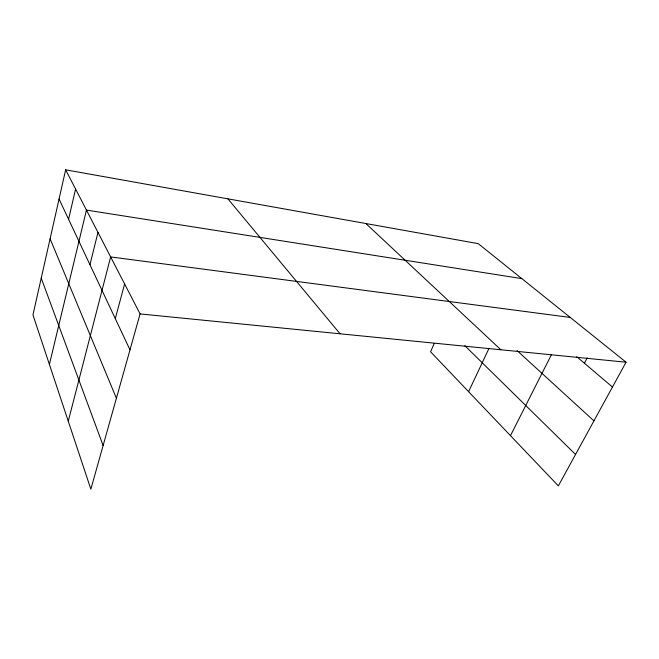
<?xml version="1.0" encoding="UTF-8"?>
<svg xmlns="http://www.w3.org/2000/svg" width="659" height="659" viewBox="0 0 659 659"><rect width="100%" height="100%" fill="white"/><g stroke="black" fill="none" stroke-linecap="round" stroke-linejoin="round"><path stroke-width="0.99" d="M65.645 169.808L32.95 314.911L90.851 489.192L140.087 313.923L65.645 169.808L478.228 243.641L626.05 362.211L558.354 485.881L430.574 351.782L434.24 343.454M68.577 219.258L75.587 189.059M49.4 364.419L86.444 210.081L521.829 278.617M89.954 264.729L97.985 232.413M68.264 421.216L110.646 256.928L570.249 317.449M115.3 318.627L124.609 283.963M468.598 391.685L489.036 348.281M510.486 435.648L551.501 354.534M584.401 363.224L587.227 357.845M140.087 313.923L626.05 362.211M576.724 356.708L612.466 387.031M517.076 350.613L593.948 420.862M365.869 223.533L500.898 349.772M464.784 345.637L575.562 454.446M227.915 198.845L340.085 333.8M59.063 199.026L129.988 349.871M50.1 238.789L116.404 398.242M41.229 278.156L103.117 445.55"/></g></svg>
